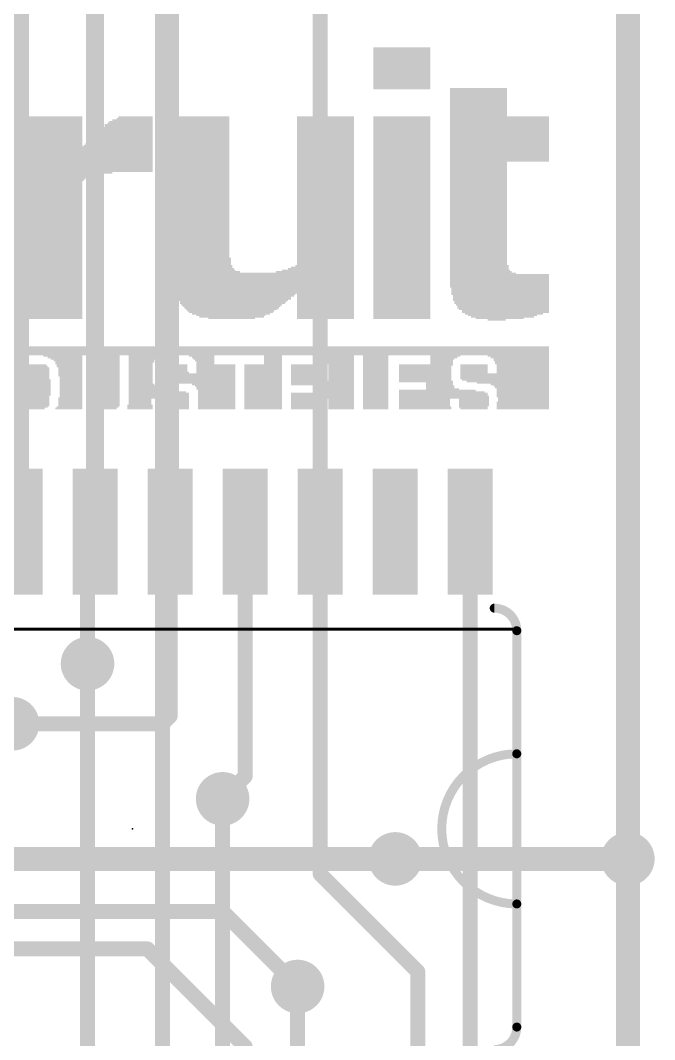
# Model space of a CAD drawing. Extents: x -37 to 43, y -51 to 71.
# Drawn here: x 13.34 to 24.08, y 14.72 to 31.97 of the extents above; entities that cross this region are included whole.
import ezdxf

# ---------------------------------------------------------------- set-up
doc = ezdxf.new("R2010")
doc.units = 0
for name, color, linetype in [('1', 12, 'CONTINUOUS'), ('16', 132, 'CONTINUOUS'), ('18', 110, 'CONTINUOUS'), ('21', 40, 'CONTINUOUS'), ('23', 40, 'CONTINUOUS'), ('29', 253, 'CONTINUOUS')]:
    doc.layers.add(name, color=color, linetype=linetype)

# ---------------------------------------------------------------- blocks, each defined once
blk = doc.blocks.new('RECT')
blk.add_solid([(-0.5, -0.5), (0.5, -0.5), (-0.5, 0.5), (0.5, 0.5)])
blk = doc.blocks.new('ROUNDV')
at = {"const_width": 0.5}
blk.add_lwpolyline([(0, -0.25, 1), (0, 0.25, 1), (0, -0.25)], format="xyb", dxfattribs=at)

msp = doc.modelspace()

# ---------------------------------------------------------------- linework, layer by layer
at = {"layer": '1'}
for points, const_width in [([(14.605, 48.387), (14.605, 23.3172)], 0.3048), ([(15.875, 47.117), (15.875, 23.3172)], 0.3048), ([(18.415, 23.3172), (18.415, 39.243)], 0.254), ([(13.335, 38.862), (13.335, 23.3172)], 0.3048), ([(23.622, 37.084), (23.622, 17.78)], 0.4064), ([(13.462, 23.1902), (13.335, 23.3172)], 0.254), ([(14.605, 23.3172), (14.478, 23.1902)], 0.254), ([(14.478, 23.1902), (14.478, 21.082)], 0.254), ([(15.875, 20.193), (15.875, 23.3172)], 0.254), ([(17.145, 23.3172), (17.145, 19.177)], 0.254), ([(20.955, 13.2588), (20.955, 23.3172)], 0.254), ([(13.208, 20.066), (15.748, 20.066)], 0.254), ([(15.748, 20.066), (15.875, 20.193)], 0.254), ([(17.145, 19.177), (16.764, 18.796)], 0.254), ([(10.287, 17.78), (19.685, 17.78)], 0.4064), ([(23.622, 17.78), (23.622, 4.318)], 0.4064), ([(10.16, 16.891), (16.764, 16.891)], 0.254), ([(16.764, 16.891), (18.034, 15.621)], 0.254), ([(15.494, 16.256), (9.779, 16.256)], 0.254), ([(17.145, 14.605), (15.494, 16.256)], 0.254), ([(17.145, 13.2588), (17.145, 14.605)], 0.254)]:
    msp.add_lwpolyline(points, dxfattribs=dict(at, const_width=const_width))
for points, const_width in [([(13.2588, 23.3172, 1), (13.4112, 23.3172)], 0.1524), ([(13.3799, 23.3621, 1), (13.2901, 23.2723)], 0.127), ([(13.4171, 23.1453, 1), (13.5069, 23.2351)], 0.127), ([(14.5415, 23.1902, 1), (14.4145, 23.1902)], 0.127), ([(14.4331, 23.2351, 1), (14.5229, 23.1453)], 0.127), ([(14.5288, 23.3172, 1), (14.6812, 23.3172)], 0.1524), ([(14.6499, 23.2723, 1), (14.5601, 23.3621)], 0.127), ([(15.7988, 23.3172, 1), (15.9512, 23.3172)], 0.1524), ([(15.9385, 23.3172, 1), (15.8115, 23.3172)], 0.127), ([(17.2085, 23.3172, 1), (17.0815, 23.3172)], 0.127), ([(18.3515, 23.3172, 1), (18.4785, 23.3172)], 0.127), ([(21.0185, 23.3172, 1), (20.8915, 23.3172)], 0.127), ([(14.4145, 21.082, 1), (14.5415, 21.082)], 0.127), ([(15.748, 20.0025, 1), (15.748, 20.1295)], 0.127), ([(15.8115, 20.193, 1), (15.9385, 20.193)], 0.127), ([(15.9199, 20.1481, 1), (15.8301, 20.2379)], 0.127), ([(15.7031, 20.1109, 1), (15.7929, 20.0211)], 0.127), ([(17.0815, 19.177, 1), (17.2085, 19.177)], 0.127), ([(17.1899, 19.1321, 1), (17.1001, 19.2219)], 0.127), ([(16.7191, 18.8409, 1), (16.8089, 18.7511)], 0.127), ([(19.685, 17.6784, 1), (19.685, 17.8816)], 0.2032), ([(23.7236, 17.78, 1), (23.5204, 17.78)], 0.2032), ([(23.5204, 17.78, 1), (23.7236, 17.78)], 0.2032), ([(16.8089, 16.9359, 1), (16.7191, 16.8461)], 0.127), ([(16.764, 16.8275, 1), (16.764, 16.9545)], 0.127), ([(15.5389, 16.3009, 1), (15.4491, 16.2111)], 0.127), ([(15.494, 16.1925, 1), (15.494, 16.3195)], 0.127), ([(17.9891, 15.5761, 1), (18.0789, 15.6659)], 0.127), ([(17.2085, 14.605, 1), (17.0815, 14.605)], 0.127)]:
    msp.add_lwpolyline(points, format="xyb", dxfattribs=dict(at, const_width=const_width))
at = {"layer": '16'}
for points, const_width in [([(18.415, 39.243), (18.415, 17.526)], 0.254), ([(15.748, 9.144), (15.748, 36.449)], 0.254), ([(14.478, 7.874), (14.478, 21.082)], 0.254), ([(16.764, 7.62), (16.764, 18.796)], 0.254), ([(19.685, 17.78), (23.622, 17.78)], 0.4064), ([(18.415, 17.526), (20.066, 15.875)], 0.254), ([(20.066, 15.875), (20.066, -4.064)], 0.254), ([(18.034, 15.621), (18.034, 9.144)], 0.254)]:
    msp.add_lwpolyline(points, dxfattribs=dict(at, const_width=const_width))
for points, const_width in [([(14.5415, 21.082, 1), (14.4145, 21.082)], 0.127), ([(16.8275, 18.796, 1), (16.7005, 18.796)], 0.127), ([(19.685, 17.8816, 1), (19.685, 17.6784)], 0.2032), ([(23.622, 17.6784, 1), (23.622, 17.8816)], 0.2032), ([(18.4599, 17.5709, 1), (18.3701, 17.4811)], 0.127), ([(18.3515, 17.526, 1), (18.4785, 17.526)], 0.127), ([(20.1295, 15.875, 1), (20.0025, 15.875)], 0.127), ([(20.0211, 15.8301, 1), (20.1109, 15.9199)], 0.127), ([(18.0975, 15.621, 1), (17.9705, 15.621)], 0.127)]:
    msp.add_lwpolyline(points, format="xyb", dxfattribs=dict(at, const_width=const_width))
at = {"layer": '21'}
for points, const_width in [([(21.7424, 21.6408, 0.4142), (21.3614, 22.0218)], 0.1524), ([(21.3614, 22.0599, 1), (21.3614, 21.9837)], 0.0762), ([(21.7805, 21.6408, 1), (21.7043, 21.6408)], 0.0762), ([(21.7043, 21.6408, 1), (21.7805, 21.6408)], 0.0762), ([(21.717, 21.6535, 1), (21.717, 21.6789)], 0.0254), ([(21.7424, 19.558, 1), (21.7424, 17.018)], 0.1524), ([(21.7805, 19.558, 1), (21.7043, 19.558)], 0.0762), ([(21.7043, 19.558, 1), (21.7805, 19.558)], 0.0762), ([(21.7424, 19.5199, 1), (21.7424, 19.5961)], 0.0762), ([(21.7805, 17.018, 1), (21.7043, 17.018)], 0.0762), ([(21.7424, 16.9799, 1), (21.7424, 17.0561)], 0.0762), ([(21.7043, 17.018, 1), (21.7805, 17.018)], 0.0762), ([(21.3614, 14.5542, 0.4142), (21.7424, 14.9352)], 0.1524), ([(21.7805, 14.9352, 1), (21.7043, 14.9352)], 0.0762), ([(21.7043, 14.9352, 1), (21.7805, 14.9352)], 0.0762)]:
    msp.add_lwpolyline(points, format="xyb", dxfattribs=dict(at, const_width=const_width))
for points, const_width in [([(21.717, 21.6662), (8.763, 21.6662)], 0.0508), ([(21.7424, 19.558), (21.7424, 21.6408)], 0.1524), ([(21.7424, 17.018), (21.7424, 19.558)], 0.1524), ([(21.7424, 14.9352), (21.7424, 17.018)], 0.1524)]:
    msp.add_lwpolyline(points, dxfattribs=dict(at, const_width=const_width))
at = {"layer": '23'}
msp.add_point((15.24, 18.288), dxfattribs=at)

# ---------------------------------------------------------------- block references
at = {"layer": '1', "xscale": 0.6604, "yscale": 2.032, "rotation": 180}
for p in [(13.335, 23.3172), (14.605, 23.3172), (15.875, 23.3172), (17.145, 23.3172), (18.415, 23.3172), (19.685, 23.3172), (20.955, 23.3172)]:
    msp.add_blockref('RECT', p, dxfattribs=at)
at = {"layer": '18', "xscale": 0.9064, "yscale": 0.9064}
for p in [(14.478, 21.082), (14.478, 21.082), (13.208, 20.066), (13.208, 20.066), (16.764, 18.796), (16.764, 18.796), (19.685, 17.78), (19.685, 17.78), (23.622, 17.78), (23.622, 17.78), (18.034, 15.621), (18.034, 15.621)]:
    msp.add_blockref('ROUNDV', p, dxfattribs=at)
at = {"layer": '21', "yscale": 0.0254}
for p, xscale in [((19.7993, 31.496), 0.9652), ((19.7993, 31.4706), 0.9652), ((19.7993, 31.4452), 0.9652), ((19.7993, 31.4198), 0.9652), ((19.7993, 31.3944), 0.9652), ((19.7993, 31.369), 0.9652), ((19.7993, 31.3436), 0.9652), ((19.7993, 31.3182), 0.9652), ((19.7993, 31.2928), 0.9652), ((19.7993, 31.2674), 0.9652), ((19.7993, 31.242), 0.9652), ((19.7993, 31.2166), 0.9652), ((19.7993, 31.1912), 0.9652), ((19.7993, 31.1658), 0.9652), ((19.7993, 31.1404), 0.9652), ((19.7993, 31.115), 0.9652), ((19.7993, 31.0896), 0.9652), ((19.7993, 31.0642), 0.9652), ((19.7993, 31.0388), 0.9652), ((19.7993, 31.0134), 0.9652), ((19.7993, 30.988), 0.9652), ((19.7993, 30.9626), 0.9652), ((19.7993, 30.9372), 0.9652), ((19.7993, 30.9118), 0.9652), ((19.7993, 30.8864), 0.9652), ((19.7993, 30.861), 0.9652), ((19.7993, 30.8356), 0.9652), ((19.7993, 30.8102), 0.9652), ((21.0947, 30.8102), 0.9652), ((21.0947, 30.7848), 0.9652), ((21.0947, 30.7594), 0.9652), ((21.0947, 30.734), 0.9652), ((21.0947, 30.7086), 0.9652), ((21.0947, 30.6832), 0.9652), ((21.0947, 30.6578), 0.9652), ((21.0947, 30.6324), 0.9652), ((21.0947, 30.607), 0.9652), ((21.0947, 30.5816), 0.9652), ((21.0947, 30.5562), 0.9652), ((21.0947, 30.5308), 0.9652), ((21.0947, 30.5054), 0.9652), ((21.0947, 30.48), 0.9652), ((21.0947, 30.4546), 0.9652), ((21.0947, 30.4292), 0.9652), ((21.0947, 30.4038), 0.9652), ((21.0947, 30.3784), 0.9652), ((21.0947, 30.353), 0.9652), ((13.9065, 30.3276), 0.9652), ((13.9065, 30.3022), 0.9652), ((13.9065, 30.2768), 0.9652), ((13.9065, 30.2514), 0.9652), ((13.9065, 30.226), 0.9652), ((13.9065, 30.2006), 0.9652), ((13.9065, 30.1752), 0.9652), ((15.1765, 30.2006), 0.8128), ((15.1765, 30.1752), 0.8128), ((15.2019, 30.226), 0.762), ((15.2146, 30.2514), 0.7366), ((15.24, 30.2768), 0.6858), ((15.2781, 30.3022), 0.6096), ((15.2908, 30.3276), 0.5842), ((16.3957, 30.3276), 0.9652), ((16.3957, 30.3022), 0.9652), ((16.3957, 30.2768), 0.9652), ((16.3957, 30.2514), 0.9652), ((16.3957, 30.226), 0.9652), ((16.3957, 30.2006), 0.9652), ((16.3957, 30.1752), 0.9652), ((18.5039, 30.3276), 0.9652), ((18.5039, 30.3022), 0.9652), ((18.5039, 30.2768), 0.9652), ((18.5039, 30.2514), 0.9652), ((18.5039, 30.226), 0.9652), ((18.5039, 30.2006), 0.9652), ((18.5039, 30.1752), 0.9652), ((19.7993, 30.3276), 0.9652), ((19.7993, 30.3022), 0.9652), ((19.7993, 30.2768), 0.9652), ((19.7993, 30.2514), 0.9652), ((19.7993, 30.226), 0.9652), ((19.7993, 30.2006), 0.9652), ((19.7993, 30.1752), 0.9652), ((21.4503, 30.3276), 1.6764), ((21.4503, 30.3022), 1.6764), ((21.4503, 30.2768), 1.6764), ((21.4503, 30.2514), 1.6764), ((21.4503, 30.226), 1.6764), ((21.4503, 30.2006), 1.6764), ((21.4503, 30.1752), 1.6764), ((13.9065, 30.1498), 0.9652), ((13.9065, 30.1244), 0.9652), ((13.9065, 30.099), 0.9652), ((13.9065, 30.0736), 0.9652), ((13.9065, 30.0482), 0.9652), ((13.9065, 30.0228), 0.9652), ((13.9065, 29.9974), 0.9652), ((15.0749, 29.9974), 1.016), ((15.0876, 30.0228), 0.9906), ((15.1003, 30.0482), 0.9652), ((15.113, 30.0736), 0.9398), ((15.1257, 30.099), 0.9144), ((15.1384, 30.1244), 0.889), ((15.1638, 30.1498), 0.8382), ((16.3957, 30.1498), 0.9652), ((16.3957, 30.1244), 0.9652), ((16.3957, 30.099), 0.9652), ((16.3957, 30.0736), 0.9652), ((16.3957, 30.0482), 0.9652), ((16.3957, 30.0228), 0.9652), ((16.3957, 29.9974), 0.9652), ((18.5039, 30.1498), 0.9652), ((18.5039, 30.1244), 0.9652), ((18.5039, 30.099), 0.9652), ((18.5039, 30.0736), 0.9652), ((18.5039, 30.0482), 0.9652), ((18.5039, 30.0228), 0.9652), ((18.5039, 29.9974), 0.9652), ((19.7993, 30.1498), 0.9652), ((19.7993, 30.1244), 0.9652), ((19.7993, 30.099), 0.9652), ((19.7993, 30.0736), 0.9652), ((19.7993, 30.0482), 0.9652), ((19.7993, 30.0228), 0.9652), ((19.7993, 29.9974), 0.9652), ((21.4503, 30.1498), 1.6764), ((21.4503, 30.1244), 1.6764), ((21.4503, 30.099), 1.6764), ((21.4503, 30.0736), 1.6764), ((21.4503, 30.0482), 1.6764), ((21.4503, 30.0228), 1.6764), ((21.4503, 29.9974), 1.6764), ((13.9065, 29.972), 0.9652), ((13.9065, 29.9466), 0.9652), ((13.9065, 29.9212), 0.9652), ((13.9065, 29.8958), 0.9652), ((13.9065, 29.8704), 0.9652), ((13.9065, 29.845), 0.9652), ((14.5034, 29.8196), 2.159), ((14.9987, 29.845), 1.1684), ((15.0114, 29.8704), 1.143), ((15.0241, 29.8958), 1.1176), ((15.0368, 29.9212), 1.0922), ((15.0495, 29.9466), 1.0668), ((15.0622, 29.972), 1.0414), ((16.3957, 29.972), 0.9652), ((16.3957, 29.9466), 0.9652), ((16.3957, 29.9212), 0.9652), ((16.3957, 29.8958), 0.9652), ((16.3957, 29.8704), 0.9652), ((16.3957, 29.845), 0.9652), ((16.3957, 29.8196), 0.9652), ((18.5039, 29.972), 0.9652), ((18.5039, 29.9466), 0.9652), ((18.5039, 29.9212), 0.9652), ((18.5039, 29.8958), 0.9652), ((18.5039, 29.8704), 0.9652), ((18.5039, 29.845), 0.9652), ((18.5039, 29.8196), 0.9652), ((19.7993, 29.972), 0.9652), ((19.7993, 29.9466), 0.9652), ((19.7993, 29.9212), 0.9652), ((19.7993, 29.8958), 0.9652), ((19.7993, 29.8704), 0.9652), ((19.7993, 29.845), 0.9652), ((19.7993, 29.8196), 0.9652), ((21.4503, 29.972), 1.6764), ((21.4503, 29.9466), 1.6764), ((21.4503, 29.9212), 1.6764), ((21.4503, 29.8958), 1.6764), ((21.4503, 29.8704), 1.6764), ((21.4503, 29.845), 1.6764), ((21.4503, 29.8196), 1.6764), ((14.5034, 29.7942), 2.159), ((14.5034, 29.7688), 2.159), ((14.5034, 29.7434), 2.159), ((14.5034, 29.718), 2.159), ((14.5034, 29.6926), 2.159), ((14.5034, 29.6672), 2.159), ((16.3957, 29.7942), 0.9652), ((16.3957, 29.7688), 0.9652), ((16.3957, 29.7434), 0.9652), ((16.3957, 29.718), 0.9652), ((16.3957, 29.6926), 0.9652), ((16.3957, 29.6672), 0.9652), ((18.5039, 29.7942), 0.9652), ((18.5039, 29.7688), 0.9652), ((18.5039, 29.7434), 0.9652), ((18.5039, 29.718), 0.9652), ((18.5039, 29.6926), 0.9652), ((18.5039, 29.6672), 0.9652), ((19.7993, 29.7942), 0.9652), ((19.7993, 29.7688), 0.9652), ((19.7993, 29.7434), 0.9652), ((19.7993, 29.718), 0.9652), ((19.7993, 29.6926), 0.9652), ((19.7993, 29.6672), 0.9652), ((21.4503, 29.7942), 1.6764), ((21.4503, 29.7688), 1.6764), ((21.4503, 29.7434), 1.6764), ((21.4503, 29.718), 1.6764), ((21.4503, 29.6926), 1.6764), ((21.4503, 29.6672), 1.6764), ((14.5034, 29.6418), 2.159), ((14.5034, 29.6164), 2.159), ((14.5034, 29.591), 2.159), ((14.5034, 29.5656), 2.159), ((14.5034, 29.5402), 2.159), ((14.5034, 29.5148), 2.159), ((14.5034, 29.4894), 2.159), ((16.3957, 29.6418), 0.9652), ((16.3957, 29.6164), 0.9652), ((16.3957, 29.591), 0.9652), ((16.3957, 29.5656), 0.9652), ((16.3957, 29.5402), 0.9652), ((16.3957, 29.5148), 0.9652), ((16.3957, 29.4894), 0.9652), ((18.5039, 29.6418), 0.9652), ((18.5039, 29.6164), 0.9652), ((18.5039, 29.591), 0.9652), ((18.5039, 29.5656), 0.9652), ((18.5039, 29.5402), 0.9652), ((18.5039, 29.5148), 0.9652), ((18.5039, 29.4894), 0.9652), ((19.7993, 29.6418), 0.9652), ((19.7993, 29.6164), 0.9652), ((19.7993, 29.591), 0.9652), ((19.7993, 29.5656), 0.9652), ((19.7993, 29.5402), 0.9652), ((19.7993, 29.5148), 0.9652), ((19.7993, 29.4894), 0.9652), ((21.4503, 29.6418), 1.6764), ((21.4503, 29.6164), 1.6764), ((21.4503, 29.591), 1.6764), ((21.0947, 29.5656), 0.9652), ((21.0947, 29.5402), 0.9652), ((21.0947, 29.5148), 0.9652), ((21.0947, 29.4894), 0.9652), ((14.5034, 29.464), 2.159), ((14.5034, 29.4386), 2.159), ((14.5034, 29.4132), 2.159), ((14.1605, 29.3878), 1.4732), ((14.0589, 29.3624), 1.27), ((14.0335, 29.337), 1.2192), ((13.9827, 29.3116), 1.1176), ((16.3957, 29.464), 0.9652), ((16.3957, 29.4386), 0.9652), ((16.3957, 29.4132), 0.9652), ((16.3957, 29.3878), 0.9652), ((16.3957, 29.3624), 0.9652), ((16.3957, 29.337), 0.9652), ((16.3957, 29.3116), 0.9652), ((18.5039, 29.464), 0.9652), ((18.5039, 29.4386), 0.9652), ((18.5039, 29.4132), 0.9652), ((18.5039, 29.3878), 0.9652), ((18.5039, 29.3624), 0.9652), ((18.5039, 29.337), 0.9652), ((18.5039, 29.3116), 0.9652), ((19.7993, 29.464), 0.9652), ((19.7993, 29.4386), 0.9652), ((19.7993, 29.4132), 0.9652), ((19.7993, 29.3878), 0.9652), ((19.7993, 29.3624), 0.9652), ((19.7993, 29.337), 0.9652), ((19.7993, 29.3116), 0.9652), ((21.0947, 29.464), 0.9652), ((21.0947, 29.4386), 0.9652), ((21.0947, 29.4132), 0.9652), ((21.0947, 29.3878), 0.9652), ((21.0947, 29.3624), 0.9652), ((21.0947, 29.337), 0.9652), ((21.0947, 29.3116), 0.9652), ((13.9319, 29.2862), 1.016), ((13.9192, 29.2608), 0.9906), ((13.9065, 29.2354), 0.9652), ((13.9065, 29.21), 0.9652), ((13.9065, 29.1846), 0.9652), ((13.9065, 29.1592), 0.9652), ((13.9065, 29.1338), 0.9652), ((16.3957, 29.2862), 0.9652), ((16.3957, 29.2608), 0.9652), ((16.3957, 29.2354), 0.9652), ((16.3957, 29.21), 0.9652), ((16.3957, 29.1846), 0.9652), ((16.3957, 29.1592), 0.9652), ((16.3957, 29.1338), 0.9652), ((18.5039, 29.2862), 0.9652), ((18.5039, 29.2608), 0.9652), ((18.5039, 29.2354), 0.9652), ((18.5039, 29.21), 0.9652), ((18.5039, 29.1846), 0.9652), ((18.5039, 29.1592), 0.9652), ((18.5039, 29.1338), 0.9652), ((19.7993, 29.2862), 0.9652), ((19.7993, 29.2608), 0.9652), ((19.7993, 29.2354), 0.9652), ((19.7993, 29.21), 0.9652), ((19.7993, 29.1846), 0.9652), ((19.7993, 29.1592), 0.9652), ((19.7993, 29.1338), 0.9652), ((21.0947, 29.2862), 0.9652), ((21.0947, 29.2608), 0.9652), ((21.0947, 29.2354), 0.9652), ((21.0947, 29.21), 0.9652), ((21.0947, 29.1846), 0.9652), ((21.0947, 29.1592), 0.9652), ((21.0947, 29.1338), 0.9652), ((13.9065, 29.1084), 0.9652), ((13.9065, 29.083), 0.9652), ((13.9065, 29.0576), 0.9652), ((13.9065, 29.0322), 0.9652), ((13.9065, 29.0068), 0.9652), ((13.9065, 28.9814), 0.9652), ((13.9065, 28.956), 0.9652), ((16.3957, 29.1084), 0.9652), ((16.3957, 29.083), 0.9652), ((16.3957, 29.0576), 0.9652), ((16.3957, 29.0322), 0.9652), ((16.3957, 29.0068), 0.9652), ((16.3957, 28.9814), 0.9652), ((16.3957, 28.956), 0.9652), ((18.5039, 29.1084), 0.9652), ((18.5039, 29.083), 0.9652), ((18.5039, 29.0576), 0.9652), ((18.5039, 29.0322), 0.9652), ((18.5039, 29.0068), 0.9652), ((18.5039, 28.9814), 0.9652), ((18.5039, 28.956), 0.9652), ((19.7993, 29.1084), 0.9652), ((19.7993, 29.083), 0.9652), ((19.7993, 29.0576), 0.9652), ((19.7993, 29.0322), 0.9652), ((19.7993, 29.0068), 0.9652), ((19.7993, 28.9814), 0.9652), ((19.7993, 28.956), 0.9652), ((21.0947, 29.1084), 0.9652), ((21.0947, 29.083), 0.9652), ((21.0947, 29.0576), 0.9652), ((21.0947, 29.0322), 0.9652), ((21.0947, 29.0068), 0.9652), ((21.0947, 28.9814), 0.9652), ((21.0947, 28.956), 0.9652), ((13.9065, 28.9306), 0.9652), ((13.9065, 28.9052), 0.9652), ((13.9065, 28.8798), 0.9652), ((13.9065, 28.8544), 0.9652), ((13.9065, 28.829), 0.9652), ((13.9065, 28.8036), 0.9652), ((16.3957, 28.9306), 0.9652), ((16.3957, 28.9052), 0.9652), ((16.3957, 28.8798), 0.9652), ((16.3957, 28.8544), 0.9652), ((16.3957, 28.829), 0.9652), ((16.3957, 28.8036), 0.9652), ((18.5039, 28.9306), 0.9652), ((18.5039, 28.9052), 0.9652), ((18.5039, 28.8798), 0.9652), ((18.5039, 28.8544), 0.9652), ((18.5039, 28.829), 0.9652), ((18.5039, 28.8036), 0.9652), ((19.7993, 28.9306), 0.9652), ((19.7993, 28.9052), 0.9652), ((19.7993, 28.8798), 0.9652), ((19.7993, 28.8544), 0.9652), ((19.7993, 28.829), 0.9652), ((19.7993, 28.8036), 0.9652), ((21.0947, 28.9306), 0.9652), ((21.0947, 28.9052), 0.9652), ((21.0947, 28.8798), 0.9652), ((21.0947, 28.8544), 0.9652), ((21.0947, 28.829), 0.9652), ((21.0947, 28.8036), 0.9652), ((13.9065, 28.7782), 0.9652), ((13.9065, 28.7528), 0.9652), ((13.9065, 28.7274), 0.9652), ((13.9065, 28.702), 0.9652), ((13.9065, 28.6766), 0.9652), ((13.9065, 28.6512), 0.9652), ((13.9065, 28.6258), 0.9652), ((16.3957, 28.7782), 0.9652), ((16.3957, 28.7528), 0.9652), ((16.3957, 28.7274), 0.9652), ((16.3957, 28.702), 0.9652), ((16.3957, 28.6766), 0.9652), ((16.3957, 28.6512), 0.9652), ((16.3957, 28.6258), 0.9652), ((18.5039, 28.7782), 0.9652), ((18.5039, 28.7528), 0.9652), ((18.5039, 28.7274), 0.9652), ((18.5039, 28.702), 0.9652), ((18.5039, 28.6766), 0.9652), ((18.5039, 28.6512), 0.9652), ((18.5039, 28.6258), 0.9652), ((19.7993, 28.7782), 0.9652), ((19.7993, 28.7528), 0.9652), ((19.7993, 28.7274), 0.9652), ((19.7993, 28.702), 0.9652), ((19.7993, 28.6766), 0.9652), ((19.7993, 28.6512), 0.9652), ((19.7993, 28.6258), 0.9652), ((21.0947, 28.7782), 0.9652), ((21.0947, 28.7528), 0.9652), ((21.0947, 28.7274), 0.9652), ((21.0947, 28.702), 0.9652), ((21.0947, 28.6766), 0.9652), ((21.0947, 28.6512), 0.9652), ((21.0947, 28.6258), 0.9652), ((13.9065, 28.6004), 0.9652), ((13.9065, 28.575), 0.9652), ((13.9065, 28.5496), 0.9652), ((13.9065, 28.5242), 0.9652), ((13.9065, 28.4988), 0.9652), ((13.9065, 28.4734), 0.9652), ((13.9065, 28.448), 0.9652), ((16.3957, 28.6004), 0.9652), ((16.3957, 28.575), 0.9652), ((16.3957, 28.5496), 0.9652), ((16.3957, 28.5242), 0.9652), ((16.3957, 28.4988), 0.9652), ((16.3957, 28.4734), 0.9652), ((16.3957, 28.448), 0.9652), ((18.5039, 28.6004), 0.9652), ((18.5039, 28.575), 0.9652), ((18.5039, 28.5496), 0.9652), ((18.5039, 28.5242), 0.9652), ((18.5039, 28.4988), 0.9652), ((18.5039, 28.4734), 0.9652), ((18.5039, 28.448), 0.9652), ((19.7993, 28.6004), 0.9652), ((19.7993, 28.575), 0.9652), ((19.7993, 28.5496), 0.9652), ((19.7993, 28.5242), 0.9652), ((19.7993, 28.4988), 0.9652), ((19.7993, 28.4734), 0.9652), ((19.7993, 28.448), 0.9652), ((21.0947, 28.6004), 0.9652), ((21.0947, 28.575), 0.9652), ((21.0947, 28.5496), 0.9652), ((21.0947, 28.5242), 0.9652), ((21.0947, 28.4988), 0.9652), ((21.0947, 28.4734), 0.9652), ((21.0947, 28.448), 0.9652), ((13.9065, 28.4226), 0.9652), ((13.9065, 28.3972), 0.9652), ((13.9065, 28.3718), 0.9652), ((13.9065, 28.3464), 0.9652), ((13.9065, 28.321), 0.9652), ((13.9065, 28.2956), 0.9652), ((13.9065, 28.2702), 0.9652), ((16.3957, 28.4226), 0.9652), ((16.3957, 28.3972), 0.9652), ((16.3957, 28.3718), 0.9652), ((16.3957, 28.3464), 0.9652), ((16.3957, 28.321), 0.9652), ((16.3957, 28.2956), 0.9652), ((16.3957, 28.2702), 0.9652), ((18.5039, 28.4226), 0.9652), ((18.5039, 28.3972), 0.9652), ((18.5039, 28.3718), 0.9652), ((18.5039, 28.3464), 0.9652), ((18.5039, 28.321), 0.9652), ((18.5039, 28.2956), 0.9652), ((18.5039, 28.2702), 0.9652), ((19.7993, 28.4226), 0.9652), ((19.7993, 28.3972), 0.9652), ((19.7993, 28.3718), 0.9652), ((19.7993, 28.3464), 0.9652), ((19.7993, 28.321), 0.9652), ((19.7993, 28.2956), 0.9652), ((19.7993, 28.2702), 0.9652), ((21.0947, 28.4226), 0.9652), ((21.0947, 28.3972), 0.9652), ((21.0947, 28.3718), 0.9652), ((21.0947, 28.3464), 0.9652), ((21.0947, 28.321), 0.9652), ((21.0947, 28.2956), 0.9652), ((21.0947, 28.2702), 0.9652), ((13.9065, 28.2448), 0.9652), ((13.9065, 28.2194), 0.9652), ((13.9065, 28.194), 0.9652), ((13.9065, 28.1686), 0.9652), ((13.9065, 28.1432), 0.9652), ((13.9065, 28.1178), 0.9652), ((16.3957, 28.2448), 0.9652), ((16.3957, 28.2194), 0.9652), ((16.3957, 28.194), 0.9652), ((16.3957, 28.1686), 0.9652), ((16.3957, 28.1432), 0.9652), ((16.3957, 28.1178), 0.9652), ((18.5039, 28.2448), 0.9652), ((18.5039, 28.2194), 0.9652), ((18.5039, 28.194), 0.9652), ((18.5039, 28.1686), 0.9652), ((18.5039, 28.1432), 0.9652), ((18.5039, 28.1178), 0.9652), ((19.7993, 28.2448), 0.9652), ((19.7993, 28.2194), 0.9652), ((19.7993, 28.194), 0.9652), ((19.7993, 28.1686), 0.9652), ((19.7993, 28.1432), 0.9652), ((19.7993, 28.1178), 0.9652), ((21.0947, 28.2448), 0.9652), ((21.0947, 28.2194), 0.9652), ((21.0947, 28.194), 0.9652), ((21.0947, 28.1686), 0.9652), ((21.0947, 28.1432), 0.9652), ((21.0947, 28.1178), 0.9652), ((13.9065, 28.0924), 0.9652), ((13.9065, 28.067), 0.9652), ((13.9065, 28.0416), 0.9652), ((13.9065, 28.0162), 0.9652), ((13.9065, 27.9908), 0.9652), ((13.9065, 27.9654), 0.9652), ((13.9065, 27.94), 0.9652), ((16.3957, 28.0924), 0.9652), ((16.3957, 28.067), 0.9652), ((16.3957, 28.0416), 0.9652), ((16.3957, 28.0162), 0.9652), ((16.3957, 27.9908), 0.9652), ((16.3957, 27.9654), 0.9652), ((16.4084, 27.94), 0.9906), ((18.5039, 28.0924), 0.9652), ((18.5039, 28.067), 0.9652), ((18.5039, 28.0416), 0.9652), ((18.5039, 28.0162), 0.9652), ((18.5039, 27.9908), 0.9652), ((18.5039, 27.9654), 0.9652), ((18.5039, 27.94), 0.9652), ((19.7993, 28.0924), 0.9652), ((19.7993, 28.067), 0.9652), ((19.7993, 28.0416), 0.9652), ((19.7993, 28.0162), 0.9652), ((19.7993, 27.9908), 0.9652), ((19.7993, 27.9654), 0.9652), ((19.7993, 27.94), 0.9652), ((21.0947, 28.0924), 0.9652), ((21.0947, 28.067), 0.9652), ((21.0947, 28.0416), 0.9652), ((21.0947, 28.0162), 0.9652), ((21.0947, 27.9908), 0.9652), ((21.0947, 27.9654), 0.9652), ((21.0947, 27.94), 0.9652), ((13.9065, 27.9146), 0.9652), ((13.9065, 27.8892), 0.9652), ((13.9065, 27.8638), 0.9652), ((13.9065, 27.8384), 0.9652), ((13.9065, 27.813), 0.9652), ((13.9065, 27.7876), 0.9652), ((13.9065, 27.7622), 0.9652), ((16.4084, 27.9146), 0.9906), ((16.4084, 27.8892), 0.9906), ((16.4084, 27.8638), 0.9906), ((16.4084, 27.8384), 0.9906), ((16.4211, 27.813), 1.016), ((16.4211, 27.7876), 1.016), ((16.4338, 27.7622), 1.0414), ((18.4277, 27.7622), 1.1176), ((18.4531, 27.7876), 1.0668), ((18.4912, 27.813), 0.9906), ((18.5039, 27.9146), 0.9652), ((18.5039, 27.8892), 0.9652), ((18.5039, 27.8638), 0.9652), ((18.5039, 27.8384), 0.9652), ((19.7993, 27.9146), 0.9652), ((19.7993, 27.8892), 0.9652), ((19.7993, 27.8638), 0.9652), ((19.7993, 27.8384), 0.9652), ((19.7993, 27.813), 0.9652), ((19.7993, 27.7876), 0.9652), ((19.7993, 27.7622), 0.9652), ((21.0947, 27.9146), 0.9652), ((21.0947, 27.8892), 0.9652), ((21.0947, 27.8638), 0.9652), ((21.0947, 27.8384), 0.9652), ((21.1074, 27.813), 0.9906), ((21.1074, 27.7876), 0.9906), ((21.1074, 27.7622), 0.9906), ((13.9065, 27.7368), 0.9652), ((13.9065, 27.7114), 0.9652), ((13.9065, 27.686), 0.9652), ((13.9065, 27.6606), 0.9652), ((13.9065, 27.6352), 0.9652), ((13.9065, 27.6098), 0.9652), ((13.9065, 27.5844), 0.9652), ((16.4465, 27.7368), 1.0668), ((16.4846, 27.7114), 1.143), ((17.4498, 27.686), 3.0734), ((17.4498, 27.6606), 3.0734), ((17.4625, 27.6352), 3.048), ((17.4625, 27.6098), 3.048), ((17.4625, 27.5844), 3.048), ((18.3261, 27.7114), 1.3208), ((18.3769, 27.7368), 1.2192), ((19.7993, 27.7368), 0.9652), ((19.7993, 27.7114), 0.9652), ((19.7993, 27.686), 0.9652), ((19.7993, 27.6606), 0.9652), ((19.7993, 27.6352), 0.9652), ((19.7993, 27.6098), 0.9652), ((19.7993, 27.5844), 0.9652), ((21.1201, 27.7368), 1.016), ((21.1328, 27.7114), 1.0414), ((21.1709, 27.686), 1.1176), ((21.4503, 27.6606), 1.6764), ((21.4503, 27.6352), 1.6764), ((21.4503, 27.6098), 1.6764), ((21.4503, 27.5844), 1.6764), ((13.9065, 27.559), 0.9652), ((13.9065, 27.5336), 0.9652), ((13.9065, 27.5082), 0.9652), ((13.9065, 27.4828), 0.9652), ((13.9065, 27.4574), 0.9652), ((13.9065, 27.432), 0.9652), ((13.9065, 27.4066), 0.9652), ((17.4625, 27.559), 3.048), ((17.4625, 27.5336), 3.048), ((17.4625, 27.5082), 3.048), ((17.4625, 27.4828), 3.048), ((17.4625, 27.4574), 3.048), ((17.4625, 27.432), 3.048), ((17.4752, 27.4066), 3.0226), ((19.7993, 27.559), 0.9652), ((19.7993, 27.5336), 0.9652), ((19.7993, 27.5082), 0.9652), ((19.7993, 27.4828), 0.9652), ((19.7993, 27.4574), 0.9652), ((19.7993, 27.432), 0.9652), ((19.7993, 27.4066), 0.9652), ((21.4503, 27.559), 1.6764), ((21.4503, 27.5336), 1.6764), ((21.4503, 27.5082), 1.6764), ((21.4503, 27.4828), 1.6764), ((21.4503, 27.4574), 1.6764), ((21.463, 27.432), 1.651), ((21.463, 27.4066), 1.651), ((13.9065, 27.3812), 0.9652), ((13.9065, 27.3558), 0.9652), ((13.9065, 27.3304), 0.9652), ((13.9065, 27.305), 0.9652), ((13.9065, 27.2796), 0.9652), ((13.9065, 27.2542), 0.9652), ((17.4752, 27.3812), 3.0226), ((17.4752, 27.3558), 3.0226), ((16.9799, 27.3304), 2.032), ((16.9799, 27.305), 1.9812), ((16.9545, 27.2796), 1.9304), ((16.9672, 27.2542), 1.905), ((18.5039, 27.3304), 0.9652), ((18.5039, 27.305), 0.9652), ((18.5039, 27.2796), 0.9652), ((18.5039, 27.2542), 0.9652), ((19.7993, 27.3812), 0.9652), ((19.7993, 27.3558), 0.9652), ((19.7993, 27.3304), 0.9652), ((19.7993, 27.305), 0.9652), ((19.7993, 27.2796), 0.9652), ((19.7993, 27.2542), 0.9652), ((21.463, 27.3812), 1.651), ((21.463, 27.3558), 1.651), ((21.463, 27.3304), 1.651), ((21.4757, 27.305), 1.6256), ((21.4757, 27.2796), 1.6256), ((21.4757, 27.2542), 1.6256), ((13.9065, 27.2288), 0.9652), ((13.9065, 27.2034), 0.9652), ((13.9065, 27.178), 0.9652), ((13.9065, 27.1526), 0.9652), ((13.9065, 27.1272), 0.9652), ((13.9065, 27.1018), 0.9652), ((13.9065, 27.0764), 0.9652), ((16.9418, 27.2288), 1.8542), ((16.9418, 27.2034), 1.8034), ((16.9291, 27.178), 1.778), ((16.9164, 27.1526), 1.7018), ((16.9164, 27.1272), 1.651), ((16.9164, 27.1018), 1.6002), ((16.9164, 27.0764), 1.5494), ((18.5039, 27.2288), 0.9652), ((18.5039, 27.2034), 0.9652), ((18.5039, 27.178), 0.9652), ((18.5039, 27.1526), 0.9652), ((18.5039, 27.1272), 0.9652), ((18.5039, 27.1018), 0.9652), ((18.5039, 27.0764), 0.9652), ((19.7993, 27.2288), 0.9652), ((19.7993, 27.2034), 0.9652), ((19.7993, 27.178), 0.9652), ((19.7993, 27.1526), 0.9652), ((19.7993, 27.1272), 0.9652), ((19.7993, 27.1018), 0.9652), ((19.7993, 27.0764), 0.9652), ((21.4757, 27.2288), 1.6256), ((21.4884, 27.2034), 1.6002), ((21.4884, 27.178), 1.6002), ((21.5011, 27.1526), 1.5748), ((21.5138, 27.1272), 1.5494), ((21.5138, 27.1018), 1.5494), ((21.5265, 27.0764), 1.524), ((13.9065, 27.051), 0.9652), ((13.9065, 27.0256), 0.9652), ((13.9065, 27.0002), 0.9652), ((13.9065, 26.9748), 0.9652), ((13.9065, 26.9494), 0.9652), ((13.9065, 26.924), 0.9652), ((16.9037, 27.051), 1.4732), ((16.9037, 27.0256), 1.4224), ((16.9037, 27.0002), 1.3208), ((16.9037, 26.9748), 1.1684), ((16.9164, 26.9494), 1.0922), ((16.9164, 26.924), 0.7874), ((18.5039, 27.051), 0.9652), ((18.5039, 27.0256), 0.9652), ((18.5039, 27.0002), 0.9652), ((18.5039, 26.9748), 0.9652), ((18.5039, 26.9494), 0.9652), ((18.5039, 26.924), 0.9652), ((19.7993, 27.051), 0.9652), ((19.7993, 27.0256), 0.9652), ((19.7993, 27.0002), 0.9652), ((19.7993, 26.9748), 0.9652), ((19.7993, 26.9494), 0.9652), ((19.7993, 26.924), 0.9652), ((21.5519, 27.051), 1.4732), ((21.5519, 27.0256), 1.4732), ((21.5265, 27.0002), 1.3208), ((21.5011, 26.9748), 1.1684), ((21.5011, 26.9494), 1.0668), ((21.4503, 26.924), 0.8128), ((21.3995, 26.8986), 0.3048), ((11.684, 26.4414), 21.209), ((11.684, 26.416), 21.209), ((11.684, 26.3906), 21.209), ((11.684, 26.3652), 21.209), ((11.684, 26.3398), 21.209), ((11.684, 26.3144), 21.209), ((14.0589, 26.289), 0.6604), ((14.097, 26.2636), 0.5842), ((14.1224, 26.2382), 0.5334), ((14.1478, 26.2128), 0.4826), ((14.7828, 26.289), 0.4826), ((14.7828, 26.2636), 0.4826), ((14.7828, 26.2382), 0.4826), ((14.7828, 26.2128), 0.4826), ((15.4559, 26.289), 0.5588), ((15.4305, 26.2636), 0.508), ((15.4051, 26.2382), 0.4572), ((15.3924, 26.2128), 0.4318), ((16.4084, 26.289), 0.4318), ((16.4338, 26.2636), 0.381), ((16.4465, 26.2382), 0.3556), ((16.4592, 26.2128), 0.3302), ((17.6149, 26.289), 0.3048), ((17.6149, 26.2636), 0.3048), ((17.6149, 26.2382), 0.3048), ((17.6149, 26.2128), 0.3048), ((18.6944, 26.289), 0.5842), ((18.7198, 26.2636), 0.5334), ((18.7325, 26.2382), 0.508), ((18.7452, 26.2128), 0.4826), ((19.3548, 26.289), 0.4318), ((19.3548, 26.2636), 0.4318), ((19.3548, 26.2382), 0.4318), ((19.3548, 26.2128), 0.4318), ((20.5359, 26.289), 0.508), ((20.5105, 26.2636), 0.4572), ((20.4851, 26.2382), 0.4064), ((20.4724, 26.2128), 0.381), ((21.7678, 26.289), 1.0414), ((21.7932, 26.2636), 0.9906), ((21.8186, 26.2382), 0.9398), ((21.8186, 26.2128), 0.9398), ((13.5636, 26.1366), 0.4318), ((13.5763, 26.1112), 0.4572), ((13.589, 26.0858), 0.4826), ((13.589, 26.0604), 0.4826), ((13.589, 26.035), 0.4826), ((14.1605, 26.1874), 0.4572), ((14.1605, 26.162), 0.4572), ((14.1732, 26.1366), 0.4318), ((14.1732, 26.1112), 0.4318), ((14.1859, 26.0858), 0.4064), ((14.1859, 26.0604), 0.4064), ((14.1859, 26.035), 0.4064), ((14.7828, 26.1874), 0.4826), ((14.7828, 26.162), 0.4826), ((14.7828, 26.1366), 0.4826), ((14.7828, 26.1112), 0.4826), ((14.7828, 26.0858), 0.4826), ((14.7828, 26.0604), 0.4826), ((14.7828, 26.035), 0.4826), ((15.3924, 26.1874), 0.4318), ((15.3797, 26.162), 0.4064), ((15.3797, 26.1366), 0.4064), ((15.3797, 26.1112), 0.4064), ((15.3797, 26.0858), 0.4064), ((15.3797, 26.0604), 0.4064), ((15.3797, 26.035), 0.4064), ((15.9512, 26.1366), 0.4318), ((15.9512, 26.1112), 0.4318), ((15.9512, 26.0858), 0.4318), ((15.9512, 26.0604), 0.4318), ((15.9512, 26.035), 0.4318), ((16.4719, 26.1874), 0.3048), ((16.4719, 26.162), 0.3048), ((16.6497, 26.1366), 0.6604), ((16.6497, 26.1112), 0.6604), ((16.6497, 26.0858), 0.6604), ((16.6497, 26.0604), 0.6604), ((16.6497, 26.035), 0.6604), ((17.4498, 26.1366), 0.635), ((17.4498, 26.1112), 0.635), ((17.4498, 26.0858), 0.635), ((17.4498, 26.0604), 0.635), ((17.4498, 26.035), 0.635), ((17.6149, 26.1874), 0.3048), ((17.6149, 26.162), 0.3048), ((18.1483, 26.1366), 0.4572), ((18.1483, 26.1112), 0.4572), ((18.161, 26.0858), 0.4826), ((18.161, 26.0604), 0.4826), ((18.161, 26.035), 0.4826), ((18.7452, 26.1874), 0.4826), ((18.7579, 26.162), 0.4572), ((18.7706, 26.1366), 0.4318), ((18.7706, 26.1112), 0.4318), ((18.7706, 26.0858), 0.4318), ((18.7706, 26.0604), 0.4318), ((18.7706, 26.035), 0.4318), ((19.3548, 26.1874), 0.4318), ((19.3548, 26.162), 0.4318), ((19.3548, 26.1366), 0.4318), ((19.3548, 26.1112), 0.4318), ((19.3548, 26.0858), 0.4318), ((19.3548, 26.0604), 0.4318), ((19.3548, 26.035), 0.4318), ((20.2057, 26.1366), 0.9144), ((20.193, 26.1112), 0.889), ((20.193, 26.0858), 0.889), ((20.193, 26.0604), 0.889), ((20.193, 26.035), 0.889), ((20.4724, 26.1874), 0.381), ((20.4724, 26.162), 0.381), ((21.0185, 26.1366), 0.4572), ((21.0185, 26.1112), 0.4572), ((21.0185, 26.0858), 0.4572), ((21.0185, 26.0604), 0.4572), ((21.0185, 26.035), 0.4572), ((21.8313, 26.1874), 0.9144), ((21.8313, 26.162), 0.9144), ((21.844, 26.1366), 0.889), ((21.844, 26.1112), 0.889), ((21.844, 26.0858), 0.889), ((21.844, 26.0604), 0.889), ((21.844, 26.035), 0.889), ((13.589, 26.0096), 0.4826), ((13.589, 25.9842), 0.4826), ((13.589, 25.9588), 0.4826), ((13.589, 25.9334), 0.4826), ((13.589, 25.908), 0.4826), ((13.6017, 25.8826), 0.508), ((13.6017, 25.8572), 0.508), ((14.1859, 26.0096), 0.4064), ((14.1859, 25.9842), 0.4064), ((14.1859, 25.9588), 0.4064), ((14.1986, 25.9334), 0.381), ((14.1986, 25.908), 0.381), ((14.1986, 25.8826), 0.381), ((14.1986, 25.8572), 0.381), ((14.7828, 26.0096), 0.4826), ((14.7828, 25.9842), 0.4826), ((14.7828, 25.9588), 0.4826), ((14.7828, 25.9334), 0.4826), ((14.7828, 25.908), 0.4826), ((14.7828, 25.8826), 0.4826), ((14.7828, 25.8572), 0.4826), ((15.3797, 26.0096), 0.4064), ((15.3797, 25.9842), 0.4064), ((15.3797, 25.9588), 0.4064), ((15.3797, 25.9334), 0.4064), ((15.3797, 25.908), 0.4064), ((15.3797, 25.8826), 0.4064), ((15.3797, 25.8572), 0.4064), ((15.9639, 26.0096), 0.4572), ((16.3576, 25.9842), 1.2446), ((16.3576, 25.9588), 1.2446), ((16.3576, 25.9334), 1.2446), ((16.3576, 25.908), 1.2446), ((16.3576, 25.8826), 1.2446), ((16.4211, 25.8572), 1.1176), ((16.6497, 26.0096), 0.6604), ((17.4498, 26.0096), 0.635), ((17.4498, 25.9842), 0.635), ((17.4498, 25.9588), 0.635), ((17.4498, 25.9334), 0.635), ((17.4498, 25.908), 0.635), ((17.4498, 25.8826), 0.635), ((17.4498, 25.8572), 0.635), ((18.161, 26.0096), 0.4826), ((18.161, 25.9842), 0.4826), ((18.161, 25.9588), 0.4826), ((18.161, 25.9334), 0.4826), ((18.161, 25.908), 0.4826), ((18.161, 25.8826), 0.4826), ((18.1483, 25.8572), 0.4572), ((18.7579, 25.8572), 0.4572), ((18.7706, 26.0096), 0.4318), ((18.7706, 25.9842), 0.4318), ((18.7706, 25.9588), 0.4318), ((18.7706, 25.9334), 0.4318), ((18.7706, 25.908), 0.4318), ((18.7706, 25.8826), 0.4318), ((19.3548, 26.0096), 0.4318), ((19.3548, 25.9842), 0.4318), ((19.3548, 25.9588), 0.4318), ((19.3548, 25.9334), 0.4318), ((19.3548, 25.908), 0.4318), ((19.3548, 25.8826), 0.4318), ((19.3548, 25.8572), 0.4318), ((20.193, 26.0096), 0.889), ((20.193, 25.9842), 0.889), ((20.193, 25.9588), 0.889), ((20.193, 25.9334), 0.889), ((20.193, 25.908), 0.889), ((20.193, 25.8826), 0.889), ((20.2057, 25.8572), 0.9144), ((21.0185, 26.0096), 0.4572), ((21.5392, 25.9842), 1.4986), ((21.5392, 25.9588), 1.4986), ((21.5392, 25.9334), 1.4986), ((21.5392, 25.908), 1.4986), ((21.5519, 25.8826), 1.4732), ((21.59, 25.8572), 1.397), ((21.844, 26.0096), 0.889), ((13.6017, 25.8318), 0.508), ((13.6017, 25.8064), 0.508), ((13.6017, 25.781), 0.508), ((13.6017, 25.7556), 0.508), ((13.6017, 25.7302), 0.508), ((13.6017, 25.7048), 0.508), ((14.1986, 25.8318), 0.381), ((14.1986, 25.8064), 0.381), ((14.1986, 25.781), 0.381), ((14.1986, 25.7556), 0.381), ((14.1986, 25.7302), 0.381), ((14.1986, 25.7048), 0.381), ((14.7828, 25.8318), 0.4826), ((14.7828, 25.8064), 0.4826), ((14.7828, 25.781), 0.4826), ((14.7828, 25.7556), 0.4826), ((14.7828, 25.7302), 0.4826), ((14.7828, 25.7048), 0.4826), ((15.3797, 25.8318), 0.4064), ((15.3924, 25.8064), 0.4318), ((15.4051, 25.781), 0.4572), ((15.4051, 25.7556), 0.4572), ((15.4432, 25.7302), 0.5334), ((15.5829, 25.7048), 0.8128), ((16.4973, 25.8318), 0.9652), ((16.6116, 25.8064), 0.7366), ((16.637, 25.781), 0.6858), ((16.6497, 25.7556), 0.6604), ((16.6497, 25.7302), 0.6604), ((16.6624, 25.7048), 0.635), ((17.4498, 25.8318), 0.635), ((17.4498, 25.8064), 0.635), ((17.4498, 25.781), 0.635), ((17.4498, 25.7556), 0.635), ((17.4498, 25.7302), 0.635), ((17.4498, 25.7048), 0.635), ((18.1483, 25.8318), 0.4572), ((18.1229, 25.8064), 0.4064), ((18.6817, 25.7302), 0.6096), ((18.7071, 25.7556), 0.5588), ((18.7325, 25.781), 0.508), ((18.7325, 25.7048), 0.508), ((18.7452, 25.8064), 0.4826), ((18.7579, 25.8318), 0.4572), ((19.3548, 25.8318), 0.4318), ((19.3548, 25.8064), 0.4318), ((19.3548, 25.781), 0.4318), ((19.3548, 25.7556), 0.4318), ((19.3548, 25.7302), 0.4318), ((19.3548, 25.7048), 0.4318), ((20.3962, 25.7048), 1.2954), ((20.4343, 25.8318), 0.4572), ((20.4343, 25.8064), 0.4572), ((20.447, 25.781), 0.4826), ((20.447, 25.7556), 0.4826), ((20.4851, 25.7302), 0.5588), ((21.6789, 25.8318), 1.2192), ((21.7932, 25.8064), 0.9906), ((21.8186, 25.781), 0.9398), ((21.8313, 25.7556), 0.9144), ((21.844, 25.7302), 0.889), ((21.844, 25.7048), 0.889), ((13.6017, 25.6794), 0.508), ((13.6017, 25.654), 0.508), ((13.6017, 25.6286), 0.508), ((13.589, 25.6032), 0.4826), ((13.589, 25.5778), 0.4826), ((13.589, 25.5524), 0.4826), ((13.589, 25.527), 0.4826), ((14.1859, 25.5778), 0.4064), ((14.1859, 25.5524), 0.4064), ((14.1859, 25.527), 0.4064), ((14.1986, 25.6794), 0.381), ((14.1986, 25.654), 0.381), ((14.1986, 25.6286), 0.381), ((14.1986, 25.6032), 0.381), ((14.7828, 25.6794), 0.4826), ((14.7828, 25.654), 0.4826), ((14.7828, 25.6286), 0.4826), ((14.7828, 25.6032), 0.4826), ((14.7828, 25.5778), 0.4826), ((14.7828, 25.5524), 0.4826), ((14.7828, 25.527), 0.4826), ((15.6591, 25.6794), 0.9652), ((15.6845, 25.654), 1.016), ((15.6845, 25.6286), 1.016), ((15.6845, 25.6032), 1.016), ((15.6845, 25.5778), 1.016), ((15.367, 25.5524), 0.381), ((15.367, 25.527), 0.381), ((15.9512, 25.5524), 0.4826), ((15.9512, 25.527), 0.4826), ((16.6624, 25.6794), 0.635), ((16.6624, 25.654), 0.635), ((16.6624, 25.6286), 0.635), ((16.6624, 25.6032), 0.635), ((16.6624, 25.5778), 0.635), ((16.6624, 25.5524), 0.635), ((16.6624, 25.527), 0.635), ((17.4498, 25.6794), 0.635), ((17.4498, 25.654), 0.635), ((17.4498, 25.6286), 0.635), ((17.4498, 25.6032), 0.635), ((17.4498, 25.5778), 0.635), ((17.4498, 25.5524), 0.635), ((17.4498, 25.527), 0.635), ((18.1356, 25.654), 0.4318), ((18.1483, 25.6286), 0.4572), ((18.1483, 25.6032), 0.4572), ((18.1483, 25.5778), 0.4572), ((18.1483, 25.5524), 0.4572), ((18.1483, 25.527), 0.4572), ((18.7452, 25.6794), 0.4826), ((18.7452, 25.654), 0.4826), ((18.7579, 25.6286), 0.4572), ((18.7579, 25.6032), 0.4572), ((18.7579, 25.5778), 0.4572), ((18.7706, 25.5524), 0.4318), ((18.7706, 25.527), 0.4318), ((19.3548, 25.6794), 0.4318), ((19.3548, 25.654), 0.4318), ((19.3548, 25.6286), 0.4318), ((19.3548, 25.6032), 0.4318), ((19.3548, 25.5778), 0.4318), ((19.3548, 25.5524), 0.4318), ((19.3548, 25.527), 0.4318), ((20.4724, 25.6794), 1.4478), ((20.4978, 25.654), 1.4986), ((20.4978, 25.6286), 1.4986), ((20.5105, 25.6032), 1.524), ((20.5105, 25.5778), 1.524), ((20.1803, 25.5524), 0.8636), ((20.1803, 25.527), 0.8636), ((21.0185, 25.5524), 0.508), ((21.0185, 25.527), 0.508), ((21.844, 25.6794), 0.889), ((21.844, 25.654), 0.889), ((21.844, 25.6286), 0.889), ((21.844, 25.6032), 0.889), ((21.8567, 25.5778), 0.8636), ((21.8567, 25.5524), 0.8636), ((21.8567, 25.527), 0.8636), ((13.589, 25.5016), 0.4826), ((13.589, 25.4762), 0.4826), ((13.589, 25.4508), 0.4826), ((13.5763, 25.4254), 0.4572), ((13.5509, 25.4), 0.4064), ((14.1605, 25.4), 0.4572), ((14.1732, 25.4254), 0.4318), ((14.1859, 25.5016), 0.4064), ((14.1859, 25.4762), 0.4064), ((14.1859, 25.4508), 0.4064), ((14.7828, 25.5016), 0.4826), ((14.7828, 25.4762), 0.4826), ((14.7828, 25.4508), 0.4826), ((14.7701, 25.4254), 0.4572), ((14.7828, 25.4), 0.381), ((15.367, 25.4508), 0.4318), ((15.367, 25.4254), 0.4318), ((15.367, 25.4), 0.4318), ((15.367, 25.5016), 0.381), ((15.367, 25.4762), 0.381), ((15.9512, 25.5016), 0.4826), ((15.9512, 25.4762), 0.4826), ((15.9512, 25.4508), 0.4826), ((15.9639, 25.4254), 0.4572), ((15.9639, 25.4), 0.4572), ((16.6624, 25.5016), 0.635), ((16.6624, 25.4762), 0.635), ((16.6624, 25.4508), 0.635), ((16.6624, 25.4254), 0.635), ((16.6624, 25.4), 0.635), ((17.4498, 25.5016), 0.635), ((17.4498, 25.4762), 0.635), ((17.4498, 25.4508), 0.635), ((17.4498, 25.4254), 0.635), ((17.4498, 25.4), 0.635), ((18.161, 25.5016), 0.4826), ((18.161, 25.4762), 0.4826), ((18.161, 25.4508), 0.4826), ((18.161, 25.4254), 0.4826), ((18.161, 25.4), 0.4826), ((18.7706, 25.5016), 0.4318), ((18.7706, 25.4762), 0.4318), ((18.7706, 25.4508), 0.4318), ((18.7706, 25.4254), 0.4318), ((18.7706, 25.4), 0.4318), ((19.3548, 25.5016), 0.4318), ((19.3548, 25.4762), 0.4318), ((19.3548, 25.4508), 0.4318), ((19.3548, 25.4254), 0.4318), ((19.3548, 25.4), 0.4318), ((20.1803, 25.5016), 0.8636), ((20.1803, 25.4762), 0.8636), ((20.1803, 25.4508), 0.8636), ((20.193, 25.4254), 0.889), ((20.193, 25.4), 0.889), ((21.0185, 25.5016), 0.508), ((21.0185, 25.4762), 0.508), ((21.0185, 25.4508), 0.508), ((21.0058, 25.4254), 0.4826), ((21.0185, 25.4), 0.4572), ((21.844, 25.5016), 0.889), ((21.844, 25.4762), 0.889), ((21.844, 25.4508), 0.889), ((21.844, 25.4254), 0.889), ((21.844, 25.4), 0.889)]:
    msp.add_blockref('RECT', p, dxfattribs=dict(at, xscale=xscale))
at = {"layer": '29', "xscale": 0.762, "yscale": 2.1336, "rotation": 180}
for p in [(13.335, 23.3172), (14.605, 23.3172), (15.875, 23.3172), (17.145, 23.3172), (18.415, 23.3172), (19.685, 23.3172), (20.955, 23.3172)]:
    msp.add_blockref('RECT', p, dxfattribs=at)

doc.saveas('drawing.dxf')
